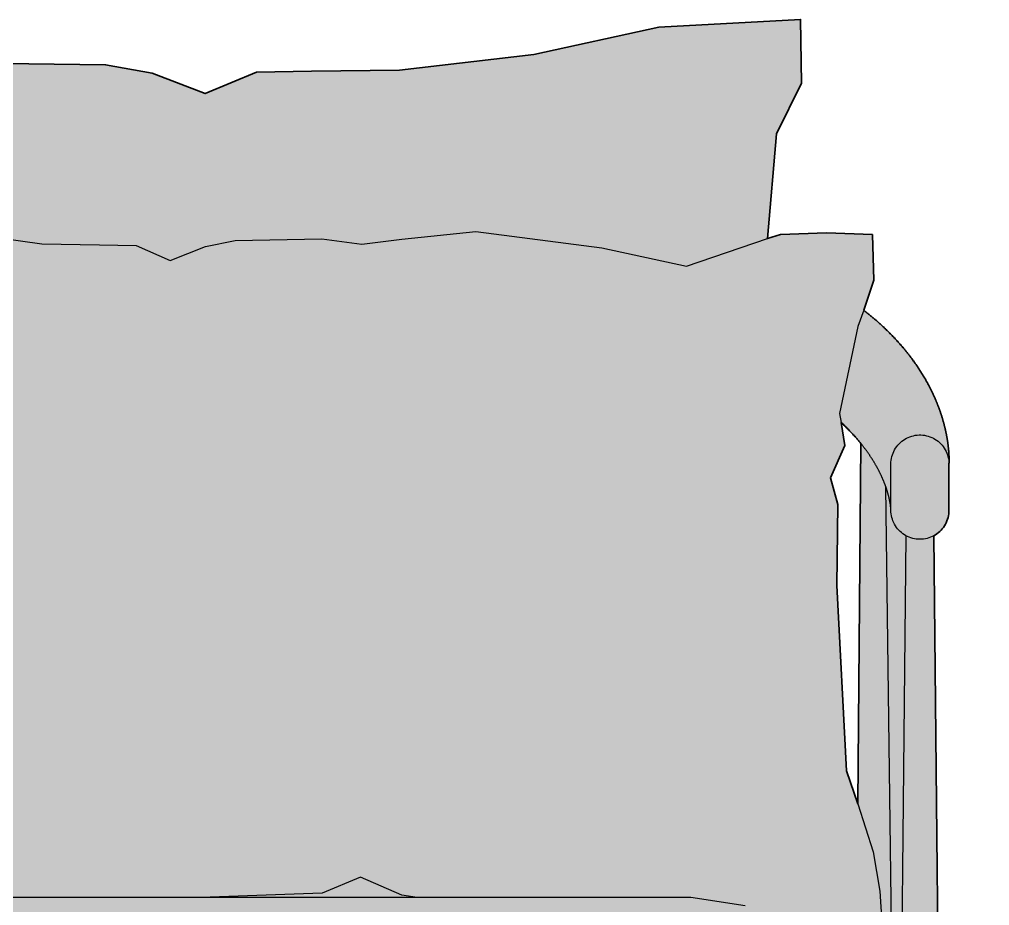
# Model space of a CAD drawing. Header units: millimetres. Extents: x 0 to 2215, y -1124 to 763.
# Drawn here: x 535.2 to 952.6, y 381.4 to 762.8 of the extents above; entities that cross this region are included whole.
import ezdxf

# ---------------------------------------------------------------- set-up
doc = ezdxf.new("R2010")
doc.units = ezdxf.units.MM
doc.layers.add('Blocks', color=7, linetype='Continuous')
doc.layers.add('Blocks$Fill', color=7, linetype='Continuous', true_color=0xffffff)
doc.layers.add('Blocks$Inner', color=7, linetype='Continuous', lineweight=25, true_color=0x007f00)
doc.layers.add('Blocks$Outline', color=7, linetype='Continuous', lineweight=35, true_color=0xff3f3f)

# ---------------------------------------------------------------- blocks, each defined once
blk = doc.blocks.new('Fly SC1 Sofa Front')
at = {"layer": 'Blocks$Fill'}
h = blk.add_hatch(color=256, dxfattribs=at)
h.paths.add_polyline_path([(156.92, 199.66), (168.74, 2.68), (168.76, 2.58), (168.77, 2.48), (168.79, 2.38), (168.81, 2.28), (168.84, 2.18), (168.87, 2.08), (168.9, 1.98), (168.94, 1.88), (168.98, 1.79), (169.02, 1.69), (169.07, 1.6), (169.12, 1.51), (169.17, 1.42), (169.23, 1.33), (169.28, 1.25), (169.35, 1.16), (169.41, 1.08), (169.48, 1), (169.55, 0.93), (169.62, 0.85), (169.69, 0.78), (169.77, 0.71), (169.85, 0.65), (169.93, 0.58), (170.02, 0.52), (170.1, 0.47), (170.19, 0.41), (170.28, 0.36), (170.37, 0.31), (170.46, 0.27), (170.56, 0.23), (170.65, 0.19), (170.75, 0.15), (170.85, 0.12), (170.95, 0.09), (171.05, 0.07), (171.15, 0.04), (171.25, 0.03), (171.35, 0.01), (171.46, 0), (171.56, -0.01), (171.66, -0.01), (171.77, -0.01), (171.87, -0.01), (171.97, 0), (181.88, 0), (191.79, 0), (191.89, -0.01), (192, -0.01), (192.1, -0.01), (192.2, -0.01), (192.31, 0), (192.41, 0.01), (192.51, 0.03), (192.61, 0.04), (192.71, 0.07), (192.81, 0.09), (192.91, 0.12), (193.01, 0.15), (193.11, 0.19), (193.21, 0.23), (193.3, 0.27), (193.39, 0.31), (193.48, 0.36), (193.57, 0.41), (193.66, 0.47), (193.75, 0.52), (193.83, 0.58), (193.91, 0.65), (193.99, 0.71), (194.07, 0.78), (194.15, 0.85), (194.22, 0.93), (194.29, 1), (194.35, 1.08), (194.42, 1.16), (194.48, 1.25), (194.54, 1.33), (194.59, 1.42), (194.65, 1.51), (194.7, 1.6), (194.74, 1.69), (194.78, 1.79), (194.82, 1.88), (194.86, 1.98), (194.89, 2.08), (194.92, 2.18), (194.95, 2.28), (194.97, 2.38), (194.99, 2.48), (195.01, 2.58), (195.02, 2.68), (195.03, 2.79), (195.03, 2.89), (206.84, 199.66), (229.11, 199.66), (240.92, 2.79), (240.93, 2.68), (240.94, 2.58), (240.96, 2.48), (240.98, 2.38), (241, 2.28), (241.03, 2.18), (241.06, 2.08), (241.09, 1.98), (241.13, 1.88), (241.17, 1.79), (241.21, 1.69), (241.26, 1.6), (241.3, 1.51), (241.36, 1.42), (241.41, 1.33), (241.47, 1.25), (241.53, 1.16), (241.6, 1.08), (241.66, 1), (241.73, 0.93), (241.81, 0.85), (241.88, 0.78), (241.96, 0.71), (242.04, 0.65), (242.12, 0.58), (242.2, 0.52), (242.29, 0.47), (242.38, 0.41), (242.47, 0.36), (242.56, 0.31), (242.65, 0.27), (242.75, 0.23), (242.84, 0.19), (242.94, 0.15), (243.04, 0.12), (243.14, 0.09), (243.24, 0.07), (243.34, 0.04), (243.44, 0.03), (243.54, 0.01), (243.64, 0), (243.75, -0.01), (243.85, -0.01), (243.95, -0.01), (244.06, -0.01), (244.16, 0), (254.07, 0), (263.98, 0), (264.08, -0.01), (264.18, -0.01), (264.29, -0.01), (264.39, -0.01), (264.49, 0), (264.6, 0.01), (264.7, 0.03), (264.8, 0.04), (264.9, 0.07), (265, 0.09), (265.1, 0.12), (265.2, 0.15), (265.3, 0.19), (265.39, 0.23), (265.49, 0.27), (265.58, 0.31), (265.67, 0.36), (265.76, 0.41), (265.85, 0.47), (265.94, 0.52), (266.02, 0.58), (266.1, 0.65), (266.18, 0.71), (266.26, 0.78), (266.33, 0.85), (266.4, 0.93), (266.47, 1), (266.54, 1.08), (266.61, 1.16), (266.67, 1.25), (266.73, 1.33), (266.78, 1.42), (266.83, 1.51), (266.88, 1.6), (266.93, 1.69), (266.97, 1.79), (267.01, 1.88), (267.05, 1.98), (267.08, 2.08), (267.11, 2.18), (267.14, 2.28), (267.16, 2.38), (267.18, 2.48), (267.19, 2.58), (267.21, 2.68), (267.22, 2.79), (267.22, 2.89), (279.03, 199.66), (752.69, 199.66), (764.51, 2.68), (764.52, 2.58), (764.54, 2.48), (764.56, 2.38), (764.58, 2.28), (764.6, 2.18), (764.63, 2.08), (764.67, 1.98), (764.7, 1.88), (764.74, 1.79), (764.79, 1.69), (764.83, 1.6), (764.88, 1.51), (764.93, 1.42), (764.99, 1.33), (765.05, 1.25), (765.11, 1.16), (765.17, 1.08), (765.24, 1), (765.31, 0.93), (765.38, 0.85), (765.46, 0.78), (765.54, 0.71), (765.61, 0.65), (765.7, 0.58), (765.78, 0.52), (765.87, 0.47), (765.95, 0.41), (766.04, 0.36), (766.14, 0.31), (766.23, 0.27), (766.32, 0.23), (766.42, 0.19), (766.52, 0.15), (766.61, 0.12), (766.71, 0.09), (766.81, 0.07), (766.92, 0.04), (767.02, 0.03), (767.12, 0.01), (767.22, 0), (767.33, -0.01), (767.43, -0.01), (767.53, -0.01), (767.63, -0.01), (767.74, 0), (777.65, 0), (787.55, 0), (787.66, -0.01), (787.76, -0.01), (787.86, -0.01), (787.97, -0.01), (788.07, 0), (788.17, 0.01), (788.28, 0.03), (788.38, 0.04), (788.48, 0.07), (788.58, 0.09), (788.68, 0.12), (788.78, 0.15), (788.87, 0.19), (788.97, 0.23), (789.06, 0.27), (789.16, 0.31), (789.25, 0.36), (789.34, 0.41), (789.43, 0.47), (789.51, 0.52), (789.6, 0.58), (789.68, 0.65), (789.76, 0.71), (789.84, 0.78), (789.91, 0.85), (789.98, 0.93), (790.05, 1), (790.12, 1.08), (790.18, 1.16), (790.24, 1.25), (790.3, 1.33), (790.36, 1.42), (790.41, 1.51), (790.46, 1.6), (790.51, 1.69), (790.55, 1.79), (790.59, 1.88), (790.63, 1.98), (790.66, 2.08), (790.69, 2.18), (790.71, 2.28), (790.74, 2.38), (790.76, 2.48), (790.77, 2.58), (790.78, 2.68), (790.79, 2.79), (790.8, 2.89), (802.6, 199.66), (825.33, 199.66), (837.14, 2.79), (837.15, 2.68), (837.16, 2.58), (837.18, 2.48), (837.2, 2.38), (837.22, 2.28), (837.25, 2.18), (837.28, 2.08), (837.31, 1.98), (837.35, 1.88), (837.39, 1.79), (837.43, 1.69), (837.47, 1.6), (837.52, 1.51), (837.58, 1.42), (837.63, 1.33), (837.69, 1.25), (837.75, 1.16), (837.82, 1.08), (837.88, 1), (837.95, 0.93), (838.03, 0.85), (838.1, 0.78), (838.18, 0.71), (838.26, 0.65), (838.34, 0.58), (838.42, 0.52), (838.51, 0.47), (838.6, 0.41), (838.69, 0.36), (838.78, 0.31), (838.87, 0.27), (838.96, 0.23), (839.06, 0.19), (839.16, 0.15), (839.26, 0.12), (839.36, 0.09), (839.46, 0.07), (839.56, 0.04), (839.66, 0.03), (839.76, 0.01), (839.86, 0), (839.97, -0.01), (840.07, -0.01), (840.17, -0.01), (840.28, -0.01), (840.38, 0), (850.29, 0), (860.2, 0), (860.3, -0.01), (860.4, -0.01), (860.51, -0.01), (860.61, -0.01), (860.71, 0), (860.82, 0.01), (860.92, 0.03), (861.02, 0.04), (861.12, 0.07), (861.22, 0.09), (861.32, 0.12), (861.42, 0.15), (861.52, 0.19), (861.61, 0.23), (861.71, 0.27), (861.8, 0.31), (861.89, 0.36), (861.98, 0.41), (862.07, 0.47), (862.16, 0.52), (862.24, 0.58), (862.32, 0.65), (862.4, 0.71), (862.48, 0.78), (862.55, 0.85), (862.62, 0.93), (862.69, 1), (862.76, 1.08), (862.83, 1.16), (862.89, 1.25), (862.95, 1.33), (863, 1.42), (863.05, 1.51), (863.1, 1.6), (863.15, 1.69), (863.19, 1.79), (863.23, 1.88), (863.27, 1.98), (863.3, 2.08), (863.33, 2.18), (863.36, 2.28), (863.38, 2.38), (863.4, 2.48), (863.41, 2.58), (863.43, 2.68), (863.44, 2.79), (875.25, 199.66), (904.87, 199.7), (906, 199.75), (907.13, 199.83), (908.27, 199.92), (909.42, 200.03), (910.57, 200.17), (911.73, 200.33), (912.89, 200.51), (914.05, 200.72), (915.22, 200.95), (916.38, 201.21), (917.54, 201.48), (918.7, 201.79), (919.86, 202.12), (921.02, 202.47), (922.17, 202.85), (923.31, 203.25), (924.44, 203.67), (925.57, 204.12), (926.68, 204.6), (927.79, 205.1), (928.88, 205.62), (929.96, 206.17), (931.02, 206.74), (932.06, 207.34), (933.09, 207.95), (934.1, 208.59), (935.09, 209.25), (936.06, 209.94), (937.01, 210.64), (937.94, 211.36), (938.84, 212.1), (939.71, 212.86), (940.57, 213.63), (941.39, 214.42), (942.19, 215.23), (942.96, 216.06), (943.7, 216.89), (944.42, 217.74), (945.1, 218.6), (945.76, 219.48), (946.38, 220.36), (946.98, 221.25), (947.54, 222.15), (948.07, 223.06), (948.58, 223.97), (949.05, 224.89), (949.49, 225.82), (949.9, 226.74), (950.28, 227.67), (950.63, 228.6), (950.94, 229.53), (951.23, 230.47), (951.49, 231.4), (951.72, 232.32), (951.92, 233.25), (952.09, 234.17), (952.23, 235.09), (952.35, 236), (952.44, 236.91), (952.5, 237.81), (952.54, 238.7), (952.55, 239.59), (931.57, 239.58), (928.51, 540.51), (928.6, 540.56), (929.27, 540.96), (929.92, 541.4), (930.54, 541.88), (931.13, 542.4), (931.68, 542.95), (932.2, 543.54), (932.68, 544.16), (933.12, 544.81), (933.52, 545.48), (933.87, 546.18), (934.19, 546.9), (934.45, 547.64), (934.67, 548.39), (934.84, 549.15), (934.96, 549.93), (935.04, 550.71), (935.06, 551.49), (935.06, 571.46), (935.06, 571.46), (935.06, 571.47), (935.07, 571.55), (935.07, 571.56), (935.1, 572.16), (935.12, 573.17), (935.1, 574.6), (935.02, 576.21), (934.87, 578.11), (934.63, 580.14), (934.29, 582.4), (933.89, 584.55), (933.38, 586.85), (932.8, 589.11), (932.11, 591.49), (931.3, 593.97), (930.43, 596.34), (929.44, 598.79), (928.33, 601.31), (927.08, 603.89), (925.81, 606.31), (924.41, 608.77), (922.88, 611.26), (921.22, 613.79), (919.4, 616.34), (917.45, 618.91), (915.33, 621.5), (913.05, 624.11), (910.61, 626.71), (907.99, 629.33), (905.2, 631.93), (902.22, 634.53), (899.05, 637.12), (898.75, 637.35), (898.45, 637.58), (902.77, 650.55), (902.15, 670.19), (882.39, 670.93), (862.63, 670.19), (857.05, 668.46), (860.84, 713.56), (871.6, 735.34), (871.26, 762.77), (810.24, 759.38), (756.43, 747.67), (698.72, 740.98), (660.79, 740.55), (637.18, 740.12), (615.14, 730.92), (592.31, 739.68), (572.26, 743.24), (517.06, 743.94), (491.81, 740.64), (416.21, 748.01), (335.06, 739.34), (279.69, 728.4), (216.25, 746.28), (186.65, 747.93), (156.71, 747.58), (155.93, 721.63), (166.17, 697.33), (175.16, 660.8), (174.65, 660.54), (174.16, 660.35), (167.45, 657.54), (161.57, 654.84), (156.03, 652.07), (151.2, 649.45), (146.64, 646.78), (142.34, 644.06), (138.29, 641.31), (134.49, 638.52), (131.21, 635.94), (128.13, 633.35), (125.24, 630.75), (122.52, 628.14), (119.99, 625.53), (117.62, 622.92), (115.42, 620.32), (113.37, 617.74), (111.48, 615.17), (109.74, 612.63), (108.13, 610.12), (106.67, 607.64), (105.33, 605.21), (104.11, 602.81), (102.92, 600.26), (101.86, 597.76), (100.92, 595.35), (100.1, 593), (99.34, 590.56), (98.69, 588.23), (98.12, 585.85), (97.66, 583.61), (97.27, 581.38), (97, 579.35), (96.8, 577.4), (96.67, 575.61), (96.62, 574.03), (96.61, 572.75), (96.64, 571.86), (96.66, 571.86), (96.69, 550.71), (96.76, 549.93), (96.89, 549.15), (97.06, 548.39), (97.28, 547.64), (97.54, 546.9), (97.85, 546.18), (98.21, 545.48), (98.61, 544.81), (99.05, 544.16), (99.53, 543.54), (100.05, 542.95), (100.6, 542.4), (101.19, 541.88), (101.81, 541.4), (102.46, 540.96), (103.13, 540.56), (103.22, 540.51), (100.16, 239.58), (79.17, 239.59), (79.22, 237.81), (79.29, 236.91), (79.38, 236), (79.49, 235.09), (79.64, 234.17), (79.81, 233.25), (80.01, 232.32), (80.24, 231.4), (80.5, 230.47), (80.78, 229.53), (81.1, 228.6), (81.45, 227.67), (81.83, 226.74), (82.24, 225.82), (82.68, 224.89), (83.15, 223.97), (83.65, 223.06), (84.19, 222.15), (84.75, 221.25), (85.34, 220.36), (85.97, 219.48), (86.62, 218.6), (87.31, 217.74), (88.02, 216.89), (88.77, 216.06), (89.54, 215.23), (90.34, 214.42), (91.16, 213.63), (92.01, 212.86), (92.89, 212.1), (93.79, 211.36), (94.72, 210.64), (95.66, 209.94), (96.63, 209.25), (97.62, 208.59), (98.63, 207.95), (99.66, 207.34), (100.71, 206.74), (101.77, 206.17), (102.85, 205.62), (103.94, 205.1), (105.04, 204.6), (106.16, 204.12), (107.28, 203.67), (108.42, 203.25), (109.56, 202.85), (110.71, 202.47), (111.86, 202.12), (113.02, 201.79), (114.18, 201.48), (115.35, 201.21), (116.51, 200.95), (117.68, 200.72), (118.84, 200.51), (120, 200.33), (121.16, 200.17), (122.31, 200.03), (123.45, 199.92), (124.6, 199.83), (125.73, 199.75), (126.85, 199.7), (127.97, 199.67), (129.08, 199.66)], flags=0)
h.paths.add_polyline_path([(895.28, 365.13), (894.85, 352.38), (875.76, 370.36), (888.6, 365.86)], flags=0)
h.paths.add_polyline_path([(894.12, 239.57), (848.71, 239.56), (876.18, 248.05), (894.52, 266.06)], flags=0)
h.paths.add_polyline_path([(895.82, 425.24), (890.94, 439.36), (886.89, 519.19), (887.21, 553.98), (884.11, 565.54), (890.31, 579.41), (888.65, 589.31), (888.88, 589.1), (888.97, 589.02), (889.2, 588.8), (891.44, 586.63), (893.51, 584.48), (895.43, 582.35), (897.19, 580.26)], flags=0)
h.paths.add_polyline_path([(115.06, 540.51), (115.15, 540.56), (115.83, 540.96), (116.48, 541.4), (117.1, 541.88), (117.68, 542.4), (118.24, 542.95), (118.76, 543.54), (119.24, 544.16), (119.68, 544.81), (120.08, 545.48), (120.43, 546.18), (120.74, 546.9), (121.01, 547.64), (121.23, 548.39), (121.4, 549.15), (121.52, 549.93), (121.59, 550.71), (121.62, 551.49), (121.65, 552.57), (121.69, 552.57), (121.69, 552.62), (121.78, 553.44), (121.94, 554.47), (122.14, 555.59), (122.42, 556.87), (122.78, 558.29), (123.19, 559.72), (123.69, 561.26), (123.76, 561.47), (119.6, 239.57), (118.13, 239.57)], flags=0)
h.paths.add_polyline_path([(175.81, 610.67), (175.78, 603.83), (175.72, 603.56), (175.77, 603.26), (175.42, 549.31), (174.72, 547.52), (175.35, 545.5), (175.24, 529.88), (174.27, 527.25), (157.21, 435.68), (144.13, 407.06), (140.8, 393.26), (139.2, 378.19), (139.07, 374.03), (141.16, 372.35), (164.16, 374.26), (164.27, 370.68), (143.79, 351.95), (140.32, 326.26), (139.97, 291.89), (144.49, 266.2), (162.89, 248.14), (192.1, 239.53), (137.57, 239.56), (134.43, 580.12), (136.3, 582.35), (138.22, 584.48), (140.29, 586.63), (142.53, 588.8), (144.94, 590.98), (147.53, 593.18), (150.31, 595.37), (153.58, 597.79), (157.09, 600.2), (160.86, 602.6), (164.88, 604.98), (169.57, 607.54), (174.58, 610.07)], flags=0)
at = {"layer": 'Blocks$Inner'}
for p, q in [((895.82, 425.24), (897.19, 580.26)), ((931.57, 239.59), (928.51, 540.51))]:
    blk.add_line(p, q, dxfattribs=at)
for points in [[(517.06, 743.94), (572.26, 743.24), (592.31, 739.68), (615.14, 730.92), (637.18, 740.12), (660.79, 740.55), (698.72, 740.98), (756.43, 747.67), (810.24, 759.38), (871.26, 762.77), (871.6, 735.34), (860.84, 713.56), (857.05, 668.46)], [(505.99, 671.68), (544.81, 666.18), (569.7, 665.69), (585.4, 665.5), (600.05, 658.97), (615.23, 664.97), (627.93, 667.62), (665.35, 668.32), (682.46, 666.03), (699.76, 668.15), (731.52, 671.5), (785.7, 664.44), (822.23, 656.5), (857.05, 668.46), (862.63, 670.19), (882.39, 670.93), (902.15, 670.19), (902.77, 650.55), (898.45, 637.58), (898.75, 637.35), (899.05, 637.12), (899.35, 636.88), (899.64, 636.65), (899.93, 636.41), (900.22, 636.18), (900.51, 635.94), (900.8, 635.71), (901.09, 635.47), (901.37, 635.24), (901.66, 635), (901.94, 634.77), (902.22, 634.53), (902.5, 634.3), (902.78, 634.06), (903.05, 633.82), (903.32, 633.59), (903.6, 633.35), (903.87, 633.12), (904.14, 632.88), (904.41, 632.64), (904.67, 632.41), (904.94, 632.17), (905.2, 631.93), (905.46, 631.7), (905.72, 631.46), (905.98, 631.22), (906.24, 630.99), (906.49, 630.75), (906.75, 630.51), (907, 630.27), (907.25, 630.04), (907.5, 629.8), (907.75, 629.56), (907.99, 629.33), (908.24, 629.09), (908.48, 628.85), (908.73, 628.61), (908.97, 628.38), (909.21, 628.14), (909.44, 627.9), (909.68, 627.66), (909.91, 627.43), (910.15, 627.19), (910.38, 626.95), (910.61, 626.71), (910.84, 626.48), (911.07, 626.24), (911.29, 626), (911.52, 625.77), (911.74, 625.53), (911.96, 625.29), (912.18, 625.05), (912.4, 624.82), (912.62, 624.58), (912.84, 624.34), (913.05, 624.11), (913.27, 623.87), (913.48, 623.63), (913.69, 623.39), (913.9, 623.16), (914.11, 622.92), (914.32, 622.68), (914.52, 622.45), (914.73, 622.21), (914.93, 621.98), (915.13, 621.74), (915.33, 621.5), (915.53, 621.27), (915.73, 621.03), (915.92, 620.8), (916.12, 620.56), (916.31, 620.32), (916.5, 620.09), (916.69, 619.85), (916.88, 619.62), (917.07, 619.38), (917.26, 619.15), (917.45, 618.91), (917.63, 618.68), (917.81, 618.44), (917.99, 618.21), (918.18, 617.97), (918.35, 617.74), (918.53, 617.51), (918.71, 617.27), (918.89, 617.04), (919.06, 616.8), (919.23, 616.57), (919.4, 616.34), (919.58, 616.1), (919.74, 615.87), (919.91, 615.64), (920.08, 615.41), (920.25, 615.17), (920.41, 614.94), (920.57, 614.71), (920.74, 614.48), (920.9, 614.25), (921.06, 614.02), (921.22, 613.79), (921.37, 613.55), (921.53, 613.32), (921.68, 613.09), (921.84, 612.86), (921.99, 612.63), (922.14, 612.4), (922.29, 612.17), (922.44, 611.95), (922.59, 611.72), (922.74, 611.49), (922.88, 611.26), (923.03, 611.03), (923.17, 610.8), (923.31, 610.58), (923.45, 610.35), (923.59, 610.12), (923.73, 609.9), (923.87, 609.67), (924.01, 609.44), (924.14, 609.22), (924.28, 608.99), (924.41, 608.77), (924.54, 608.54), (924.67, 608.32), (924.8, 608.09), (924.93, 607.87), (925.06, 607.64), (925.19, 607.42), (925.32, 607.2), (925.44, 606.98), (925.56, 606.75), (925.69, 606.53), (925.81, 606.31), (925.93, 606.09), (926.05, 605.87), (926.17, 605.65), (926.28, 605.43), (926.4, 605.21), (926.52, 604.99), (926.63, 604.77), (926.75, 604.55), (926.86, 604.33), (926.97, 604.11), (927.08, 603.89), (927.19, 603.68), (927.3, 603.46), (927.41, 603.24), (927.51, 603.03), (927.62, 602.81), (927.72, 602.6), (927.83, 602.38), (927.93, 602.17), (928.03, 601.95), (928.13, 601.74), (928.23, 601.53), (928.33, 601.31), (928.43, 601.1), (928.52, 600.89), (928.62, 600.68), (928.72, 600.47), (928.81, 600.26), (928.9, 600.05), (929, 599.84), (929.09, 599.63), (929.18, 599.42), (929.27, 599.21), (929.36, 599), (929.44, 598.79), (929.53, 598.59), (929.62, 598.38), (929.7, 598.17), (929.79, 597.97), (929.87, 597.76), (929.95, 597.56), (930.04, 597.36), (930.12, 597.15), (930.2, 596.95), (930.28, 596.75), (930.35, 596.55), (930.43, 596.34), (930.51, 596.14), (930.58, 595.94), (930.66, 595.74), (930.73, 595.54), (930.81, 595.35), (930.88, 595.15), (930.95, 594.95), (931.02, 594.75), (931.09, 594.56), (931.16, 594.36), (931.23, 594.16), (931.3, 593.97), (931.37, 593.78), (931.43, 593.58), (931.5, 593.39), (931.56, 593.2), (931.63, 593), (931.69, 592.81), (931.75, 592.62), (931.81, 592.43), (931.88, 592.24), (931.94, 592.05), (932, 591.86), (932.05, 591.68), (932.11, 591.49), (932.17, 591.3), (932.23, 591.12), (932.28, 590.93), (932.34, 590.75), (932.39, 590.56), (932.45, 590.38), (932.5, 590.2), (932.55, 590.01), (932.6, 589.83), (932.65, 589.65), (932.7, 589.47), (932.75, 589.29), (932.8, 589.11), (932.85, 588.94), (932.9, 588.76), (932.95, 588.58), (932.99, 588.41), (933.04, 588.23), (933.08, 588.06), (933.13, 587.88), (933.17, 587.71), (933.21, 587.54), (933.26, 587.36), (933.3, 587.19), (933.34, 587.02), (933.38, 586.85), (933.42, 586.68), (933.46, 586.51), (933.5, 586.35), (933.54, 586.18), (933.58, 586.01), (933.61, 585.85), (933.65, 585.68), (933.68, 585.52), (933.72, 585.36), (933.75, 585.19), (933.79, 585.03), (933.82, 584.87), (933.86, 584.71), (933.89, 584.55), (933.92, 584.39), (933.95, 584.23), (933.98, 584.08), (934.01, 583.92), (934.04, 583.76), (934.07, 583.61), (934.1, 583.46), (934.13, 583.3), (934.16, 583.15), (934.18, 583), (934.21, 582.85), (934.24, 582.7), (934.26, 582.55), (934.29, 582.4), (934.31, 582.25), (934.34, 582.11), (934.36, 581.96), (934.39, 581.81), (934.41, 581.67), (934.43, 581.53), (934.45, 581.38), (934.47, 581.24), (934.5, 581.1), (934.52, 580.96), (934.54, 580.82), (934.56, 580.68), (934.58, 580.55), (934.59, 580.41), (934.61, 580.27), (934.63, 580.14), (934.65, 580.01), (934.67, 579.87), (934.68, 579.74), (934.7, 579.61), (934.72, 579.48), (934.73, 579.35), (934.75, 579.22), (934.76, 579.09), (934.78, 578.97), (934.79, 578.84), (934.8, 578.72), (934.82, 578.59), (934.83, 578.47), (934.84, 578.35), (934.85, 578.23), (934.87, 578.11), (934.88, 577.99), (934.89, 577.87), (934.9, 577.75), (934.91, 577.63), (934.92, 577.52), (934.93, 577.4), (934.94, 577.29), (934.95, 577.18), (934.96, 577.07), (934.97, 576.96), (934.98, 576.85), (934.99, 576.74), (934.99, 576.63), (935, 576.52), (935.01, 576.42), (935.01, 576.31), (935.02, 576.21), (935.03, 576.11), (935.03, 576), (935.04, 575.9), (935.05, 575.8), (935.05, 575.7), (935.06, 575.61), (935.06, 575.51), (935.07, 575.42), (935.07, 575.32), (935.07, 575.23), (935.08, 575.13), (935.08, 575.04), (935.09, 574.95), (935.09, 574.86), (935.09, 574.78), (935.1, 574.69), (935.1, 574.6), (935.1, 574.52), (935.1, 574.43), (935.11, 574.35), (935.11, 574.27), (935.11, 574.19), (935.11, 574.11), (935.11, 574.03), (935.11, 573.95), (935.11, 573.88), (935.12, 573.8), (935.12, 573.73), (935.12, 573.65), (935.12, 573.58), (935.12, 573.51), (935.12, 573.44), (935.12, 573.37), (935.12, 573.31), (935.12, 573.24), (935.12, 573.17), (935.12, 573.11), (935.12, 573.05), (935.12, 572.99), (935.12, 572.93), (935.12, 572.87), (935.12, 572.81), (935.11, 572.75), (935.11, 572.7), (935.11, 572.64), (935.11, 572.59), (935.11, 572.54), (935.11, 572.48), (935.11, 572.43), (935.11, 572.39), (935.11, 572.34), (935.1, 572.29), (935.1, 572.25), (935.1, 572.2), (935.1, 572.16), (935.1, 572.12), (935.1, 572.08), (935.09, 572.04), (935.09, 572), (935.09, 571.96), (935.09, 571.93), (935.09, 571.89), (935.09, 571.86), (935.09, 571.83), (935.08, 571.8), (935.08, 571.77), (935.08, 571.74), (935.08, 571.72), (935.08, 571.69), (935.08, 571.67), (935.07, 571.64), (935.07, 571.62), (935.07, 571.6)], [(898.45, 637.58), (895.89, 630.59), (887.99, 593.23), (888.65, 589.31), (890.31, 579.41), (884.11, 565.54), (887.21, 553.98), (886.89, 519.19), (890.94, 439.36), (895.82, 425.24), (902.53, 404.45), (905.32, 387.64), (906.55, 369.64), (904.57, 364.16), (895.28, 365.13)], [(847.46, 381.21), (823.98, 384.9), (706.25, 384.89), (613.25, 384.93), (492.12, 384.87), (420.5, 384.92), (247.09, 385.01), (214.59, 385.02), (191.35, 381.8), (178.4, 376.51)], [(910.11, 551.64), (910.11, 551.66), (910.1, 551.68), (910.1, 551.71), (910.1, 551.73), (910.1, 551.76), (910.1, 551.79), (910.1, 551.82), (910.1, 551.85), (910.1, 551.88), (910.09, 551.91), (910.09, 551.95), (910.09, 551.98), (910.09, 552.02), (910.08, 552.06), (910.08, 552.1), (910.08, 552.14), (910.08, 552.18), (910.07, 552.23), (910.07, 552.27), (910.06, 552.32), (910.06, 552.37), (910.06, 552.41), (910.05, 552.46), (910.05, 552.52), (910.04, 552.57), (910.04, 552.62), (910.03, 552.68), (910.03, 552.74), (910.02, 552.79), (910.01, 552.85), (910.01, 552.91), (910, 552.98), (909.99, 553.04), (909.99, 553.1), (909.98, 553.17), (909.97, 553.24), (909.96, 553.31), (909.95, 553.37), (909.94, 553.44), (909.93, 553.52), (909.92, 553.59), (909.91, 553.66), (909.9, 553.74), (909.89, 553.82), (909.88, 553.89), (909.87, 553.97), (909.86, 554.05), (909.85, 554.13), (909.83, 554.22), (909.82, 554.3), (909.81, 554.38), (909.79, 554.47), (909.78, 554.56), (909.76, 554.65), (909.75, 554.74), (909.73, 554.83), (909.71, 554.92), (909.7, 555.01), (909.68, 555.1), (909.66, 555.2), (909.64, 555.3), (909.63, 555.39), (909.61, 555.49), (909.59, 555.59), (909.57, 555.69), (909.55, 555.79), (909.53, 555.89), (909.5, 556), (909.48, 556.1), (909.46, 556.21), (909.44, 556.32), (909.41, 556.42), (909.39, 556.53), (909.36, 556.64), (909.34, 556.75), (909.31, 556.87), (909.28, 556.98), (909.26, 557.09), (909.23, 557.21), (909.2, 557.32), (909.17, 557.44), (909.14, 557.56), (909.11, 557.68), (909.08, 557.8), (909.05, 557.92), (909.02, 558.04), (908.98, 558.17), (908.95, 558.29), (908.92, 558.42), (908.88, 558.54), (908.85, 558.67), (908.81, 558.8), (908.77, 558.93), (908.74, 559.05), (908.7, 559.19), (908.66, 559.32), (908.62, 559.45), (908.58, 559.58), (908.54, 559.72), (908.5, 559.85), (908.45, 559.99), (908.41, 560.13), (908.37, 560.27), (908.32, 560.4), (908.28, 560.54), (908.23, 560.69), (908.18, 560.83), (908.14, 560.97), (908.09, 561.11), (908.04, 561.26), (907.99, 561.4), (907.94, 561.55), (907.88, 561.7), (907.83, 561.84), (907.78, 561.99), (907.72, 562.14), (907.67, 562.29), (907.61, 562.44), (907.56, 562.59), (907.5, 562.75), (907.44, 562.9), (907.38, 563.06), (907.32, 563.21), (907.26, 563.37), (907.2, 563.52), (907.13, 563.68), (907.07, 563.84), (907.01, 564), (906.94, 564.16), (906.87, 564.32), (906.81, 564.48), (906.74, 564.64), (906.67, 564.81), (906.6, 564.97), (906.53, 565.13), (906.46, 565.3), (906.38, 565.46), (906.31, 565.63), (906.23, 565.8), (906.16, 565.97), (906.08, 566.13), (906, 566.3), (905.92, 566.47), (905.84, 566.65), (905.76, 566.82), (905.68, 566.99), (905.6, 567.16), (905.51, 567.34), (905.43, 567.51), (905.34, 567.68), (905.25, 567.86), (905.17, 568.04), (905.08, 568.21), (904.99, 568.39), (904.89, 568.57), (904.8, 568.75), (904.71, 568.93), (904.61, 569.11), (904.52, 569.29), (904.42, 569.47), (904.32, 569.65), (904.22, 569.83), (904.12, 570.02), (904.02, 570.2), (903.92, 570.39), (903.81, 570.57), (903.71, 570.76), (903.6, 570.94), (903.5, 571.13), (903.39, 571.32), (903.28, 571.5), (903.17, 571.69), (903.05, 571.88), (902.94, 572.07), (902.83, 572.26), (902.71, 572.45), (902.59, 572.64), (902.48, 572.83), (902.36, 573.03), (902.24, 573.22), (902.11, 573.41), (901.99, 573.61), (901.87, 573.8), (901.74, 574), (901.61, 574.19), (901.49, 574.39), (901.36, 574.58), (901.23, 574.78), (901.09, 574.98), (900.96, 575.17), (900.83, 575.37), (900.69, 575.57), (900.55, 575.77), (900.41, 575.97), (900.27, 576.17), (900.13, 576.37), (899.99, 576.57), (899.85, 576.77), (899.7, 576.97), (899.55, 577.18), (899.41, 577.38), (899.26, 577.58), (899.11, 577.78), (898.95, 577.99), (898.8, 578.19), (898.65, 578.4), (898.49, 578.6), (898.33, 578.81), (898.17, 579.01), (898.01, 579.22), (897.85, 579.43), (897.69, 579.63), (897.52, 579.84), (897.35, 580.05), (897.19, 580.26), (897.02, 580.46), (896.85, 580.67), (896.67, 580.88), (896.5, 581.09), (896.32, 581.3), (896.15, 581.51), (895.97, 581.72), (895.79, 581.93), (895.61, 582.14), (895.43, 582.35), (895.24, 582.56), (895.05, 582.77), (894.87, 582.99), (894.68, 583.2), (894.49, 583.41), (894.3, 583.62), (894.1, 583.84), (893.91, 584.05), (893.71, 584.26), (893.51, 584.48), (893.31, 584.69), (893.11, 584.91), (892.91, 585.12), (892.7, 585.33), (892.49, 585.55), (892.29, 585.76), (892.08, 585.98), (891.87, 586.2), (891.65, 586.41), (891.44, 586.63), (891.22, 586.84), (891, 587.06), (890.78, 587.28), (890.56, 587.49), (890.34, 587.71), (890.11, 587.93), (889.89, 588.14), (889.66, 588.36), (889.43, 588.58), (889.2, 588.8), (888.97, 589.02), (888.88, 589.1), (888.65, 589.31)], [(935.07, 571.58), (935.07, 571.56), (935.07, 571.53)], [(912.12, 239.57), (907.96, 561.47)], [(913.6, 239.57), (916.66, 540.51)], [(706.25, 384.89), (699.72, 385.83), (681.89, 393.59), (665.48, 386.71), (613.25, 384.93)]]:
    blk.add_lwpolyline(points, dxfattribs=at)
blk.add_lwpolyline([(910.11, 551.5), (910.11, 571.45), (910.13, 572.25), (910.21, 573.05), (910.34, 573.84), (910.52, 574.62), (910.74, 575.38), (911.02, 576.13), (911.34, 576.87), (911.71, 577.58), (912.13, 578.26), (912.59, 578.92), (913.09, 579.54), (913.62, 580.13), (914.2, 580.69), (914.81, 581.21), (915.45, 581.69), (916.12, 582.12), (916.81, 582.51), (917.53, 582.86), (918.28, 583.16), (919.04, 583.41), (919.81, 583.62), (920.59, 583.77), (921.39, 583.87), (922.19, 583.92), (922.98, 583.92), (923.78, 583.87), (924.58, 583.77), (925.36, 583.62), (926.13, 583.41), (926.89, 583.16), (927.64, 582.86), (928.36, 582.51), (929.05, 582.12), (929.72, 581.69), (930.36, 581.21), (930.97, 580.69), (931.55, 580.13), (932.08, 579.54), (932.58, 578.92), (933.04, 578.26), (933.46, 577.58), (933.83, 576.87), (934.15, 576.13), (934.43, 575.38), (934.65, 574.62), (934.83, 573.84), (934.96, 573.05), (935.04, 572.25), (935.06, 571.45), (935.06, 551.49), (935.04, 550.71), (934.96, 549.93), (934.84, 549.15), (934.67, 548.39), (934.45, 547.64), (934.19, 546.9), (933.87, 546.18), (933.52, 545.48), (933.12, 544.81), (932.68, 544.16), (932.2, 543.54), (931.68, 542.95), (931.13, 542.4), (930.54, 541.88), (929.92, 541.4), (929.27, 540.96), (928.6, 540.56), (927.9, 540.2), (927.18, 539.89), (926.44, 539.63), (925.69, 539.41), (924.92, 539.24), (924.15, 539.11), (923.37, 539.04), (922.59, 539.02), (921.8, 539.04), (921.02, 539.11), (920.25, 539.24), (919.48, 539.41), (918.73, 539.63), (917.99, 539.89), (917.27, 540.2), (916.57, 540.56), (915.9, 540.96), (915.25, 541.4), (914.63, 541.88), (914.04, 542.4), (913.49, 542.95), (912.97, 543.54), (912.49, 544.16), (912.05, 544.81), (911.65, 545.48), (911.3, 546.18), (910.99, 546.9), (910.72, 547.64), (910.5, 548.39), (910.33, 549.15), (910.21, 549.93), (910.13, 550.71)], close=True, dxfattribs=at)
blk.add_polyline3d([(910.11, 551.56, 0), (910.11, 551.54, 0)], close=True, dxfattribs=at)
at = {"layer": 'Blocks$Outline'}
for points in [[(898.45, 637.58), (902.77, 650.55), (902.15, 670.19), (882.39, 670.93), (862.63, 670.19), (857.05, 668.46), (860.84, 713.56), (871.6, 735.34), (871.26, 762.77), (810.24, 759.38), (756.43, 747.67), (698.72, 740.98), (660.79, 740.55), (637.18, 740.12), (615.14, 730.92), (592.31, 739.68), (572.26, 743.24), (517.06, 743.94)], [(935.07, 571.56), (935.07, 571.58), (935.07, 571.6), (935.07, 571.62), (935.07, 571.64), (935.08, 571.67), (935.08, 571.69), (935.08, 571.72), (935.08, 571.74), (935.08, 571.77), (935.08, 571.8), (935.09, 571.83), (935.09, 571.86), (935.09, 571.89), (935.09, 571.93), (935.09, 571.96), (935.09, 572), (935.09, 572.04), (935.1, 572.08), (935.1, 572.12), (935.1, 572.16), (935.1, 572.2), (935.1, 572.25), (935.1, 572.29), (935.11, 572.34), (935.11, 572.39), (935.11, 572.43), (935.11, 572.48), (935.11, 572.54), (935.11, 572.59), (935.11, 572.64), (935.11, 572.7), (935.11, 572.75), (935.12, 572.81), (935.12, 572.87), (935.12, 572.93), (935.12, 572.99), (935.12, 573.05), (935.12, 573.11), (935.12, 573.17), (935.12, 573.24), (935.12, 573.31), (935.12, 573.37), (935.12, 573.44), (935.12, 573.51), (935.12, 573.58), (935.12, 573.65), (935.12, 573.73), (935.12, 573.8), (935.11, 573.88), (935.11, 573.95), (935.11, 574.03), (935.11, 574.11), (935.11, 574.19), (935.11, 574.27), (935.11, 574.35), (935.1, 574.43), (935.1, 574.52), (935.1, 574.6), (935.1, 574.69), (935.09, 574.78), (935.09, 574.86), (935.09, 574.95), (935.08, 575.04), (935.08, 575.13), (935.07, 575.23), (935.07, 575.32), (935.07, 575.42), (935.06, 575.51), (935.06, 575.61), (935.05, 575.7), (935.05, 575.8), (935.04, 575.9), (935.03, 576), (935.03, 576.11), (935.02, 576.21), (935.01, 576.31), (935.01, 576.42), (935, 576.52), (934.99, 576.63), (934.99, 576.74), (934.98, 576.85), (934.97, 576.96), (934.96, 577.07), (934.95, 577.18), (934.94, 577.29), (934.93, 577.4), (934.92, 577.52), (934.91, 577.63), (934.9, 577.75), (934.89, 577.87), (934.88, 577.99), (934.87, 578.11), (934.85, 578.23), (934.84, 578.35), (934.83, 578.47), (934.82, 578.59), (934.8, 578.72), (934.79, 578.84), (934.78, 578.97), (934.76, 579.09), (934.75, 579.22), (934.73, 579.35), (934.72, 579.48), (934.7, 579.61), (934.68, 579.74), (934.67, 579.87), (934.65, 580.01), (934.63, 580.14), (934.61, 580.27), (934.59, 580.41), (934.58, 580.55), (934.56, 580.68), (934.54, 580.82), (934.52, 580.96), (934.5, 581.1), (934.47, 581.24), (934.45, 581.38), (934.43, 581.53), (934.41, 581.67), (934.39, 581.81), (934.36, 581.96), (934.34, 582.11), (934.31, 582.25), (934.29, 582.4), (934.26, 582.55), (934.24, 582.7), (934.21, 582.85), (934.18, 583), (934.16, 583.15), (934.13, 583.3), (934.1, 583.46), (934.07, 583.61), (934.04, 583.76), (934.01, 583.92), (933.98, 584.08), (933.95, 584.23), (933.92, 584.39), (933.89, 584.55), (933.86, 584.71), (933.82, 584.87), (933.79, 585.03), (933.75, 585.19), (933.72, 585.36), (933.68, 585.52), (933.65, 585.68), (933.61, 585.85), (933.58, 586.01), (933.54, 586.18), (933.5, 586.35), (933.46, 586.51), (933.42, 586.68), (933.38, 586.85), (933.34, 587.02), (933.3, 587.19), (933.26, 587.36), (933.21, 587.54), (933.17, 587.71), (933.13, 587.88), (933.08, 588.06), (933.04, 588.23), (932.99, 588.41), (932.95, 588.58), (932.9, 588.76), (932.85, 588.94), (932.8, 589.11), (932.75, 589.29), (932.7, 589.47), (932.65, 589.65), (932.6, 589.83), (932.55, 590.01), (932.5, 590.2), (932.45, 590.38), (932.39, 590.56), (932.34, 590.75), (932.28, 590.93), (932.23, 591.12), (932.17, 591.3), (932.11, 591.49), (932.05, 591.68), (932, 591.86), (931.94, 592.05), (931.88, 592.24), (931.81, 592.43), (931.75, 592.62), (931.69, 592.81), (931.63, 593), (931.56, 593.2), (931.5, 593.39), (931.43, 593.58), (931.37, 593.78), (931.3, 593.97), (931.23, 594.16), (931.16, 594.36), (931.09, 594.56), (931.02, 594.75), (930.95, 594.95), (930.88, 595.15), (930.81, 595.35), (930.73, 595.54), (930.66, 595.74), (930.58, 595.94), (930.51, 596.14), (930.43, 596.34), (930.35, 596.55), (930.28, 596.75), (930.2, 596.95), (930.12, 597.15), (930.04, 597.36), (929.95, 597.56), (929.87, 597.76), (929.79, 597.97), (929.7, 598.17), (929.62, 598.38), (929.53, 598.59), (929.44, 598.79), (929.36, 599), (929.27, 599.21), (929.18, 599.42), (929.09, 599.63), (929, 599.84), (928.9, 600.05), (928.81, 600.26), (928.72, 600.47), (928.62, 600.68), (928.52, 600.89), (928.43, 601.1), (928.33, 601.31), (928.23, 601.53), (928.13, 601.74), (928.03, 601.95), (927.93, 602.17), (927.83, 602.38), (927.72, 602.6), (927.62, 602.81), (927.51, 603.03), (927.41, 603.24), (927.3, 603.46), (927.19, 603.68), (927.08, 603.89), (926.97, 604.11), (926.86, 604.33), (926.75, 604.55), (926.63, 604.77), (926.52, 604.99), (926.4, 605.21), (926.28, 605.43), (926.17, 605.65), (926.05, 605.87), (925.93, 606.09), (925.81, 606.31), (925.69, 606.53), (925.56, 606.75), (925.44, 606.98), (925.32, 607.2), (925.19, 607.42), (925.06, 607.64), (924.93, 607.87), (924.8, 608.09), (924.67, 608.32), (924.54, 608.54), (924.41, 608.77), (924.28, 608.99), (924.14, 609.22), (924.01, 609.44), (923.87, 609.67), (923.73, 609.9), (923.59, 610.12), (923.45, 610.35), (923.31, 610.58), (923.17, 610.8), (923.03, 611.03), (922.88, 611.26), (922.74, 611.49), (922.59, 611.72), (922.44, 611.95), (922.29, 612.17), (922.14, 612.4), (921.99, 612.63), (921.84, 612.86), (921.68, 613.09), (921.53, 613.32), (921.37, 613.55), (921.22, 613.79), (921.06, 614.02), (920.9, 614.25), (920.74, 614.48), (920.57, 614.71), (920.41, 614.94), (920.25, 615.17), (920.08, 615.41), (919.91, 615.64), (919.74, 615.87), (919.58, 616.1), (919.4, 616.34), (919.23, 616.57), (919.06, 616.8), (918.89, 617.04), (918.71, 617.27), (918.53, 617.51), (918.35, 617.74), (918.18, 617.97), (917.99, 618.21), (917.81, 618.44), (917.63, 618.68), (917.45, 618.91), (917.26, 619.15), (917.07, 619.38), (916.88, 619.62), (916.69, 619.85), (916.5, 620.09), (916.31, 620.32), (916.12, 620.56), (915.92, 620.8), (915.73, 621.03), (915.53, 621.27), (915.33, 621.5), (915.13, 621.74), (914.93, 621.98), (914.73, 622.21), (914.52, 622.45), (914.32, 622.68), (914.11, 622.92), (913.9, 623.16), (913.69, 623.39), (913.48, 623.63), (913.27, 623.87), (913.05, 624.11), (912.84, 624.34), (912.62, 624.58), (912.4, 624.82), (912.18, 625.05), (911.96, 625.29), (911.74, 625.53), (911.52, 625.77), (911.29, 626), (911.07, 626.24), (910.84, 626.48), (910.61, 626.71), (910.38, 626.95), (910.15, 627.19), (909.91, 627.43), (909.68, 627.66), (909.44, 627.9), (909.21, 628.14), (908.97, 628.38), (908.73, 628.61), (908.48, 628.85), (908.24, 629.09), (907.99, 629.33), (907.75, 629.56), (907.5, 629.8), (907.25, 630.04), (907, 630.27), (906.75, 630.51), (906.49, 630.75), (906.24, 630.99), (905.98, 631.22), (905.72, 631.46), (905.46, 631.7), (905.2, 631.93), (904.94, 632.17), (904.67, 632.41), (904.41, 632.64), (904.14, 632.88), (903.87, 633.12), (903.6, 633.35), (903.32, 633.59), (903.05, 633.82), (902.78, 634.06), (902.5, 634.3), (902.22, 634.53), (901.94, 634.77), (901.66, 635), (901.37, 635.24), (901.09, 635.47), (900.8, 635.71), (900.51, 635.94), (900.22, 636.18), (899.93, 636.41), (899.64, 636.65), (899.35, 636.88), (899.05, 637.12), (898.75, 637.35), (898.45, 637.58)], [(895.82, 425.24), (890.94, 439.36), (886.89, 519.19), (887.21, 553.98), (884.11, 565.54), (890.31, 579.41), (888.65, 589.31)], [(888.65, 589.31), (888.88, 589.1), (888.97, 589.02), (889.2, 588.8), (889.43, 588.58), (889.66, 588.36), (889.89, 588.14), (890.11, 587.93), (890.34, 587.71), (890.56, 587.49), (890.78, 587.28), (891, 587.06), (891.22, 586.84), (891.44, 586.63), (891.65, 586.41), (891.87, 586.2), (892.08, 585.98), (892.29, 585.76), (892.49, 585.55), (892.7, 585.33), (892.91, 585.12), (893.11, 584.91), (893.31, 584.69), (893.51, 584.48), (893.71, 584.26), (893.91, 584.05), (894.1, 583.84), (894.3, 583.62), (894.49, 583.41), (894.68, 583.2), (894.87, 582.99), (895.05, 582.77), (895.24, 582.56), (895.43, 582.35), (895.61, 582.14), (895.79, 581.93), (895.97, 581.72), (896.15, 581.51), (896.32, 581.3), (896.5, 581.09), (896.67, 580.88), (896.85, 580.67), (897.02, 580.46), (897.19, 580.26), (895.82, 425.24)], [(928.51, 540.51), (928.6, 540.56), (929.27, 540.96), (929.92, 541.4), (930.54, 541.88), (931.13, 542.4), (931.68, 542.95), (932.2, 543.54), (932.68, 544.16), (933.12, 544.81), (933.52, 545.48), (933.87, 546.18), (934.19, 546.9), (934.45, 547.64), (934.67, 548.39), (934.84, 549.15), (934.96, 549.93), (935.04, 550.71), (935.06, 551.49), (935.06, 571.45), (935.06, 571.46)], [(935.06, 571.46), (935.06, 571.46), (935.06, 571.47), (935.06, 571.49), (935.07, 571.51), (935.07, 571.52), (935.07, 571.53), (935.07, 571.55)], [(935.07, 571.55), (935.07, 571.56)], [(931.57, 239.58), (928.51, 540.51)]]:
    blk.add_lwpolyline(points, dxfattribs=at)

msp = doc.modelspace()

# ---------------------------------------------------------------- block references
at = {"layer": 'Blocks'}
msp.add_blockref('Fly SC1 Sofa Front', (0, 0), dxfattribs=at)

doc.saveas('drawing.dxf')
